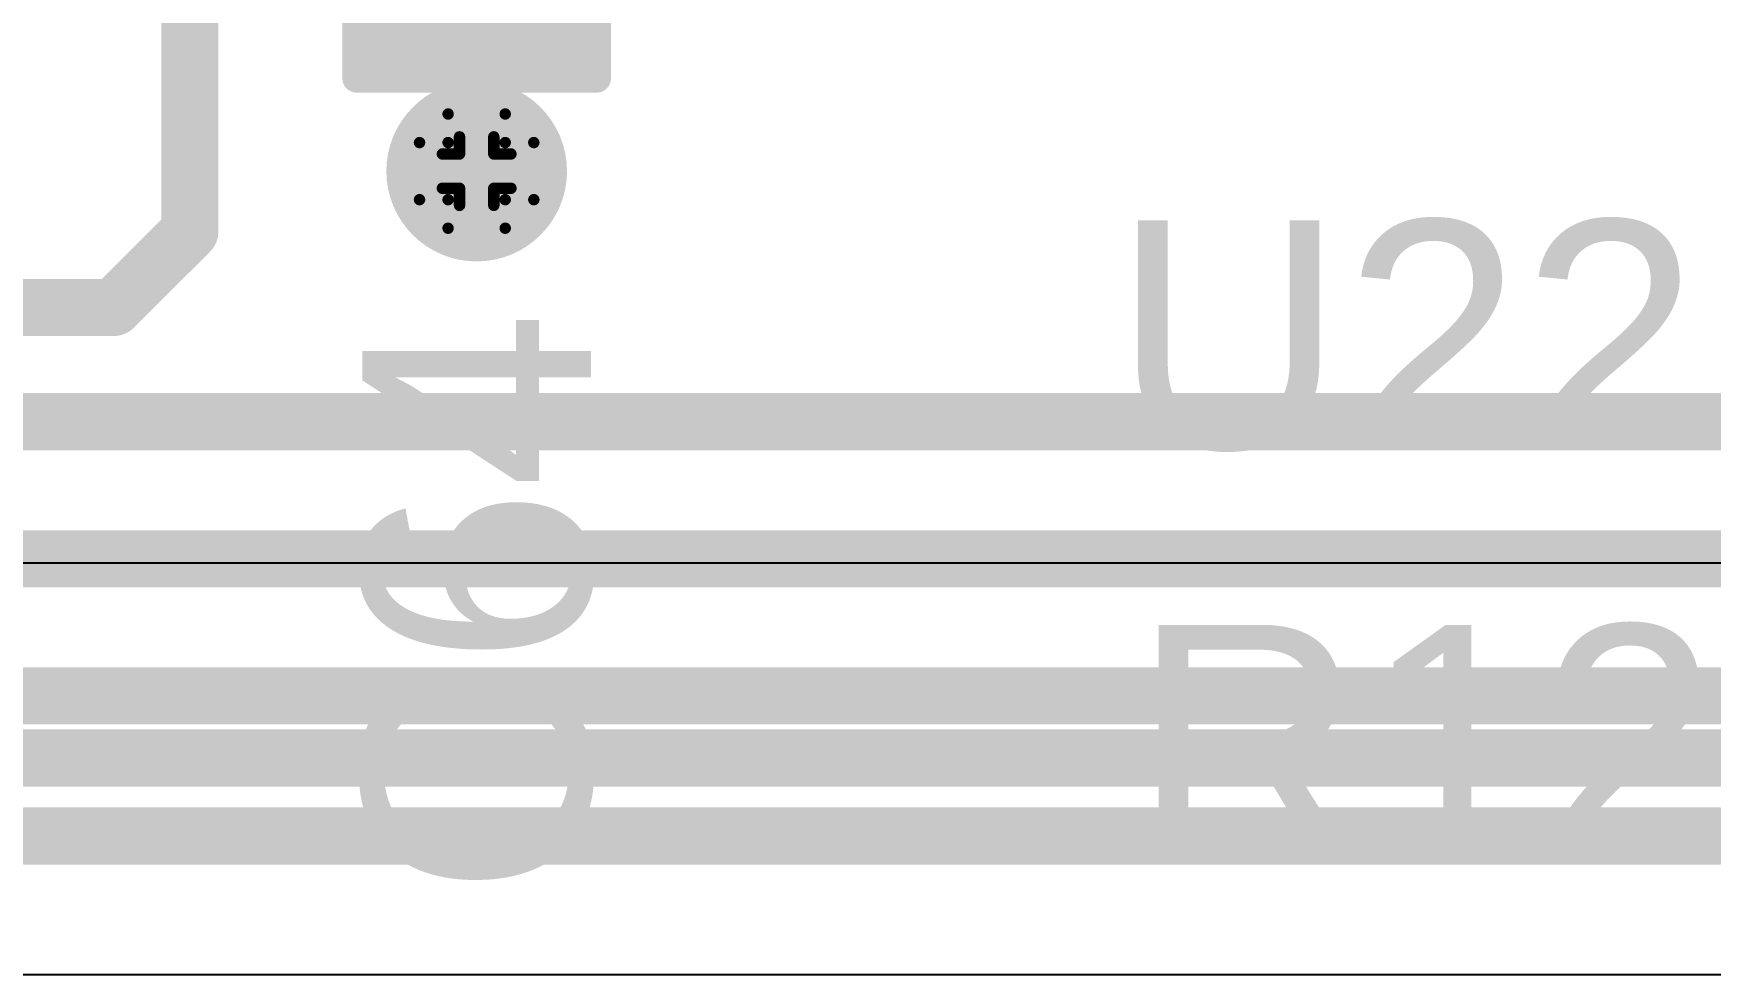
# Model space of a CAD drawing. Header units: inches. Extents: x -3 to 5259, y -3 to 5282.
# Drawn here: x 64.2 to 71.66, y 73.61 to 77.79 of the extents above; entities that cross this region are included whole.
import ezdxf

# ---------------------------------------------------------------- set-up
doc = ezdxf.new("R2010")
doc.units = ezdxf.units.IN
for name, color, linetype in [('Bottom Layer', 5, 'Continuous'), ('Bottom Solder', 6, 'Continuous'), ('Drill Drawing', 1, 'Continuous'), ('Layer 1', 16, 'Continuous'), ('Layer 2', 76, 'Continuous'), ('Top Layer', 1, 'Continuous'), ('Top Overlay', 2, 'Continuous'), ('Top Paste', 8, 'Continuous'), ('Top Solder', 216, 'Continuous'), ('Via Holes', 16, 'Continuous')]:
    doc.layers.add(name, color=color, linetype=linetype)
doc.styles.add('Arial', font='', dxfattribs={"height": 0.2})
doc.styles.get('Arial').set_extended_font_data('Arial')

# ---------------------------------------------------------------- blocks, each defined once
blk = doc.blocks.new('C___0603_220')
at = {"layer": 'Top Layer'}
for points in [[(-0.3809999999999999, 0.4445), (-0.3809999999999999, -0.4445), (-1.143, -0.4445), (-1.143, 0.4445)], [(1.143, 0.4445), (1.143, -0.4445), (0.3809999999999999, -0.4445), (0.3809999999999999, 0.4445)]]:
    blk.add_hatch(color=1, dxfattribs=at).paths.add_polyline_path(points)
at = {"layer": 'Top Paste'}
for points in [[(-0.3809999999999999, 0.4445), (-0.3809999999999999, -0.4445), (-1.143, -0.4445), (-1.143, 0.4445)], [(1.143, 0.4445), (1.143, -0.4445), (0.3809999999999999, -0.4445), (0.3809999999999999, 0.4445)]]:
    blk.add_hatch(color=8, dxfattribs=at).paths.add_polyline_path(points)
at = {"layer": 'Top Solder'}
for points in [[(-0.3210001199999999, 0.50449988), (-0.3210001199999999, -0.50449988), (-1.20299988, -0.50449988), (-1.20299988, 0.50449988)], [(1.20299988, 0.50449988), (1.20299988, -0.50449988), (0.3210001199999999, -0.50449988), (0.3210001199999999, 0.50449988)]]:
    blk.add_hatch(color=216, dxfattribs=at).paths.add_polyline_path(points)
at = {"layer": 'Top Overlay'}
for points in [[(-0.4571999999999999, 0.5334, 0.127, 0.127, 0), (-1.2446, 0.5334, 0.127, 0.127, 0)], [(-1.2446, -0.5334, 0.127, 0.127, 0), (-1.2446, 0.5334, 0.127, 0.127, 0)], [(1.2446, 0.5334, 0.127, 0.127, 0), (0.4571999999999999, 0.5334, 0.127, 0.127, 0)], [(1.2446, -0.5334, 0.127, 0.127, 0), (1.2446, 0.5334, 0.127, 0.127, 0)], [(-0.4571999999999999, -0.5334, 0.127, 0.127, 0), (-1.2446, -0.5334, 0.127, 0.127, 0)], [(1.2446, -0.5334, 0.127, 0.127, 0), (0.4571999999999999, -0.5334, 0.127, 0.127, 0)]]:
    blk.add_lwpolyline(points, format="xyseb", dxfattribs=at)
for points in [[(-1.27635, 0.5334, 0.0635, 0.0635, 1), (-1.21285, 0.5334, 0.0635, 0.0635, 1)], [(-1.27635, 0.5334, 0.0635, 0.0635, 1), (-1.21285, 0.5334, 0.0635, 0.0635, 1)], [(-0.4889499999999999, 0.5334, 0.0635, 0.0635, 1), (-0.42545, 0.5334, 0.0635, 0.0635, 1)], [(0.42545, 0.5334, 0.0635, 0.0635, 1), (0.4889499999999999, 0.5334, 0.0635, 0.0635, 1)], [(1.21285, 0.5334, 0.0635, 0.0635, 1), (1.27635, 0.5334, 0.0635, 0.0635, 1)], [(1.21285, 0.5334, 0.0635, 0.0635, 1), (1.27635, 0.5334, 0.0635, 0.0635, 1)], [(-1.27635, -0.5334, 0.0635, 0.0635, 1), (-1.21285, -0.5334, 0.0635, 0.0635, 1)], [(-1.27635, -0.5334, 0.0635, 0.0635, 1), (-1.21285, -0.5334, 0.0635, 0.0635, 1)], [(-0.4889499999999999, -0.5334, 0.0635, 0.0635, 1), (-0.42545, -0.5334, 0.0635, 0.0635, 1)], [(0.42545, -0.5334, 0.0635, 0.0635, 1), (0.4889499999999999, -0.5334, 0.0635, 0.0635, 1)], [(1.21285, -0.5334, 0.0635, 0.0635, 1), (1.27635, -0.5334, 0.0635, 0.0635, 1)], [(1.21285, -0.5334, 0.0635, 0.0635, 1), (1.27635, -0.5334, 0.0635, 0.0635, 1)]]:
    blk.add_lwpolyline(points, format="xyseb", close=True, dxfattribs=at)

msp = doc.modelspace()

# ---------------------------------------------------------------- hatches: boundary and pattern name
at = {"layer": 'Bottom Layer'}
h = msp.add_hatch(color=5, dxfattribs=at)
edge = h.paths.add_edge_path()
edge.add_arc((66.17372845999999, 77.18094038), 0.2999994, 0, 360)
at = {"layer": 'Bottom Solder'}
h = msp.add_hatch(color=6, dxfattribs=at)
edge = h.paths.add_edge_path()
edge.add_arc((66.17372845999999, 77.18094038), 0.4015993999999999, 0, 360)
at = {"layer": 'Layer 1'}
h = msp.add_hatch(color=16, dxfattribs=at)
edge = h.paths.add_edge_path()
edge.add_arc((66.17372845999999, 77.18094038), 0.2999994, 0, 360)
at = {"layer": 'Layer 2'}
h = msp.add_hatch(color=76, dxfattribs=at)
edge = h.paths.add_edge_path()
edge.add_arc((66.17372845999999, 77.18094038), 0.2999994, 0, 360)
at = {"layer": 'Top Layer'}
h = msp.add_hatch(color=1, dxfattribs=at)
edge = h.paths.add_edge_path()
edge.add_arc((66.17372845999999, 77.18094038), 0.2999994, 0, 360)
at = {"layer": 'Top Solder'}
h = msp.add_hatch(color=216, dxfattribs=at)
edge = h.paths.add_edge_path()
edge.add_arc((66.17372845999999, 77.18094038), 0.4015993999999999, 0, 360)
at = {"layer": 'Via Holes'}
h = msp.add_hatch(color=7, dxfattribs=at)
edge = h.paths.add_edge_path()
edge.add_arc((66.17372845999999, 77.18094038), 0.1499997, 0, 360)

# ---------------------------------------------------------------- linework, layer by layer
at = {"layer": 'Bottom Layer'}
for p, q in [((73.43140508, 75.43799745999999), (-1.6764, 75.438)), ((58.59942306, 73.60865897999999), (72.87782985999999, 73.60865897999999))]:
    msp.add_line(p, q, dxfattribs=at)
msp.add_lwpolyline([(1.74956216, 74.57120721999999, 0.254, 0.254, 0), (73.17630018, 74.57120721999999, 0.254, 0.254, 0)], format="xyseb", dxfattribs=at)
at = {"layer": 'Drill Drawing'}
for points in [[(66.04672846, 77.30794037999999, 0.0508, 0.0508, 0), (66.04672846, 77.43494038, 0.0508, 0.0508, 0)], [(66.04672846, 77.43494038, 0.0508, 0.0508, 0), (66.30072846, 77.43494038, 0.0508, 0.0508, 0)], [(66.30072846, 77.30794037999999, 0.0508, 0.0508, 0), (66.30072846, 77.43494038, 0.0508, 0.0508, 0)], [(65.91972846, 77.05394038, 0.0508, 0.0508, 0), (65.91972846, 77.30794037999999, 0.0508, 0.0508, 0)], [(65.91972846, 77.30794037999999, 0.0508, 0.0508, 0), (66.04672846, 77.30794037999999, 0.0508, 0.0508, 0)], [(66.09752846, 77.25714038, 0.0508, 0.0508, 0), (66.09752846, 77.33334038, 0.0508, 0.0508, 0)], [(66.09752846, 77.33334038, 0.0508, 0.0508, 0), (66.24992845999999, 77.33334038, 0.0508, 0.0508, 0)], [(66.24992845999999, 77.25714038, 0.0508, 0.0508, 0), (66.24992845999999, 77.33334038, 0.0508, 0.0508, 0)], [(66.30072846, 77.30794037999999, 0.0508, 0.0508, 0), (66.42772846, 77.30794037999999, 0.0508, 0.0508, 0)], [(66.42772846, 77.05394038, 0.0508, 0.0508, 0), (66.42772846, 77.30794037999999, 0.0508, 0.0508, 0)], [(66.02132845999999, 77.10474038, 0.0508, 0.0508, 0), (66.02132845999999, 77.25714038, 0.0508, 0.0508, 0)], [(66.02132845999999, 77.25714038, 0.0508, 0.0508, 0), (66.09752846, 77.25714038, 0.0508, 0.0508, 0)], [(66.24992845999999, 77.25714038, 0.0508, 0.0508, 0), (66.32612845999999, 77.25714038, 0.0508, 0.0508, 0)], [(66.32612845999999, 77.10474038, 0.0508, 0.0508, 0), (66.32612845999999, 77.25714038, 0.0508, 0.0508, 0)], [(65.91972846, 77.05394038, 0.0508, 0.0508, 0), (66.04672846, 77.05394038, 0.0508, 0.0508, 0)], [(66.02132845999999, 77.10474038, 0.0508, 0.0508, 0), (66.09752846, 77.10474038, 0.0508, 0.0508, 0)], [(66.04672846, 76.92694038, 0.0508, 0.0508, 0), (66.04672846, 77.05394038, 0.0508, 0.0508, 0)], [(66.09752846, 77.02854038, 0.0508, 0.0508, 0), (66.09752846, 77.10474038, 0.0508, 0.0508, 0)], [(66.24992845999999, 77.10474038, 0.0508, 0.0508, 0), (66.32612845999999, 77.10474038, 0.0508, 0.0508, 0)], [(66.24992845999999, 77.02854038, 0.0508, 0.0508, 0), (66.24992845999999, 77.10474038, 0.0508, 0.0508, 0)], [(66.30072846, 77.05394038, 0.0508, 0.0508, 0), (66.42772846, 77.05394038, 0.0508, 0.0508, 0)], [(66.30072846, 76.92694038, 0.0508, 0.0508, 0), (66.30072846, 77.05394038, 0.0508, 0.0508, 0)], [(66.09752846, 77.02854038, 0.0508, 0.0508, 0), (66.24992845999999, 77.02854038, 0.0508, 0.0508, 0)], [(66.04672846, 76.92694038, 0.0508, 0.0508, 0), (66.30072846, 76.92694038, 0.0508, 0.0508, 0)]]:
    msp.add_lwpolyline(points, format="xyseb", dxfattribs=at)
for points in [[(66.03402845999999, 77.43494038, 0.0254, 0.0254, 1), (66.05942846, 77.43494038, 0.0254, 0.0254, 1)], [(66.03402845999999, 77.43494038, 0.0254, 0.0254, 1), (66.05942846, 77.43494038, 0.0254, 0.0254, 1)], [(66.28802845999999, 77.43494038, 0.0254, 0.0254, 1), (66.31342846, 77.43494038, 0.0254, 0.0254, 1)], [(66.28802845999999, 77.43494038, 0.0254, 0.0254, 1), (66.31342846, 77.43494038, 0.0254, 0.0254, 1)], [(65.90702845999999, 77.30794037999999, 0.0254, 0.0254, 1), (65.93242846, 77.30794037999999, 0.0254, 0.0254, 1)], [(65.90702845999999, 77.30794037999999, 0.0254, 0.0254, 1), (65.93242846, 77.30794037999999, 0.0254, 0.0254, 1)], [(66.03402845999999, 77.30794037999999, 0.0254, 0.0254, 1), (66.05942846, 77.30794037999999, 0.0254, 0.0254, 1)], [(66.03402845999999, 77.30794037999999, 0.0254, 0.0254, 1), (66.05942846, 77.30794037999999, 0.0254, 0.0254, 1)], [(66.08482846, 77.33334038, 0.0254, 0.0254, 1), (66.11022845999999, 77.33334038, 0.0254, 0.0254, 1)], [(66.08482846, 77.33334038, 0.0254, 0.0254, 1), (66.11022845999999, 77.33334038, 0.0254, 0.0254, 1)], [(66.23722846, 77.33334038, 0.0254, 0.0254, 1), (66.26262846, 77.33334038, 0.0254, 0.0254, 1)], [(66.23722846, 77.33334038, 0.0254, 0.0254, 1), (66.26262846, 77.33334038, 0.0254, 0.0254, 1)], [(66.28802845999999, 77.30794037999999, 0.0254, 0.0254, 1), (66.31342846, 77.30794037999999, 0.0254, 0.0254, 1)], [(66.28802845999999, 77.30794037999999, 0.0254, 0.0254, 1), (66.31342846, 77.30794037999999, 0.0254, 0.0254, 1)], [(66.41502846, 77.30794037999999, 0.0254, 0.0254, 1), (66.44042845999999, 77.30794037999999, 0.0254, 0.0254, 1)], [(66.41502846, 77.30794037999999, 0.0254, 0.0254, 1), (66.44042845999999, 77.30794037999999, 0.0254, 0.0254, 1)], [(66.00862846, 77.25714038, 0.0254, 0.0254, 1), (66.03402845999999, 77.25714038, 0.0254, 0.0254, 1)], [(66.00862846, 77.25714038, 0.0254, 0.0254, 1), (66.03402845999999, 77.25714038, 0.0254, 0.0254, 1)], [(66.08482846, 77.25714038, 0.0254, 0.0254, 1), (66.11022845999999, 77.25714038, 0.0254, 0.0254, 1)], [(66.08482846, 77.25714038, 0.0254, 0.0254, 1), (66.11022845999999, 77.25714038, 0.0254, 0.0254, 1)], [(66.23722846, 77.25714038, 0.0254, 0.0254, 1), (66.26262846, 77.25714038, 0.0254, 0.0254, 1)], [(66.23722846, 77.25714038, 0.0254, 0.0254, 1), (66.26262846, 77.25714038, 0.0254, 0.0254, 1)], [(66.31342846, 77.25714038, 0.0254, 0.0254, 1), (66.33882845999999, 77.25714038, 0.0254, 0.0254, 1)], [(66.31342846, 77.25714038, 0.0254, 0.0254, 1), (66.33882845999999, 77.25714038, 0.0254, 0.0254, 1)], [(65.90702845999999, 77.05394038, 0.0254, 0.0254, 1), (65.93242846, 77.05394038, 0.0254, 0.0254, 1)], [(65.90702845999999, 77.05394038, 0.0254, 0.0254, 1), (65.93242846, 77.05394038, 0.0254, 0.0254, 1)], [(66.00862846, 77.10474038, 0.0254, 0.0254, 1), (66.03402845999999, 77.10474038, 0.0254, 0.0254, 1)], [(66.00862846, 77.10474038, 0.0254, 0.0254, 1), (66.03402845999999, 77.10474038, 0.0254, 0.0254, 1)], [(66.03402845999999, 77.05394038, 0.0254, 0.0254, 1), (66.05942846, 77.05394038, 0.0254, 0.0254, 1)], [(66.03402845999999, 77.05394038, 0.0254, 0.0254, 1), (66.05942846, 77.05394038, 0.0254, 0.0254, 1)], [(66.08482846, 77.10474038, 0.0254, 0.0254, 1), (66.11022845999999, 77.10474038, 0.0254, 0.0254, 1)], [(66.08482846, 77.10474038, 0.0254, 0.0254, 1), (66.11022845999999, 77.10474038, 0.0254, 0.0254, 1)], [(66.23722846, 77.10474038, 0.0254, 0.0254, 1), (66.26262846, 77.10474038, 0.0254, 0.0254, 1)], [(66.23722846, 77.10474038, 0.0254, 0.0254, 1), (66.26262846, 77.10474038, 0.0254, 0.0254, 1)], [(66.28802845999999, 77.05394038, 0.0254, 0.0254, 1), (66.31342846, 77.05394038, 0.0254, 0.0254, 1)], [(66.28802845999999, 77.05394038, 0.0254, 0.0254, 1), (66.31342846, 77.05394038, 0.0254, 0.0254, 1)], [(66.31342846, 77.10474038, 0.0254, 0.0254, 1), (66.33882845999999, 77.10474038, 0.0254, 0.0254, 1)], [(66.31342846, 77.10474038, 0.0254, 0.0254, 1), (66.33882845999999, 77.10474038, 0.0254, 0.0254, 1)], [(66.41502846, 77.05394038, 0.0254, 0.0254, 1), (66.44042845999999, 77.05394038, 0.0254, 0.0254, 1)], [(66.41502846, 77.05394038, 0.0254, 0.0254, 1), (66.44042845999999, 77.05394038, 0.0254, 0.0254, 1)], [(66.08482846, 77.02854038, 0.0254, 0.0254, 1), (66.11022845999999, 77.02854038, 0.0254, 0.0254, 1)], [(66.08482846, 77.02854038, 0.0254, 0.0254, 1), (66.11022845999999, 77.02854038, 0.0254, 0.0254, 1)], [(66.23722846, 77.02854038, 0.0254, 0.0254, 1), (66.26262846, 77.02854038, 0.0254, 0.0254, 1)], [(66.23722846, 77.02854038, 0.0254, 0.0254, 1), (66.26262846, 77.02854038, 0.0254, 0.0254, 1)], [(66.03402845999999, 76.92694038, 0.0254, 0.0254, 1), (66.05942846, 76.92694038, 0.0254, 0.0254, 1)], [(66.03402845999999, 76.92694038, 0.0254, 0.0254, 1), (66.05942846, 76.92694038, 0.0254, 0.0254, 1)], [(66.28802845999999, 76.92694038, 0.0254, 0.0254, 1), (66.31342846, 76.92694038, 0.0254, 0.0254, 1)], [(66.28802845999999, 76.92694038, 0.0254, 0.0254, 1), (66.31342846, 76.92694038, 0.0254, 0.0254, 1)]]:
    msp.add_lwpolyline(points, format="xyseb", close=True, dxfattribs=at)
at = {"layer": 'Layer 2'}
for points in [[(64.8989431, 76.91288656, 0.254, 0.254, 0), (64.8989431, 80.70034152, 0.254, 0.254, 0)], [(64.56079543999999, 76.57473889999999, 0.254, 0.254, 0), (64.8989431, 76.91288656, 0.254, 0.254, 0)], [(8.15549804, 76.57473889999999, 0.254, 0.254, 0), (64.56079543999999, 76.57473889999999, 0.254, 0.254, 0)], [(8.40576424, 76.06673889999999, 0.254, 0.254, 0), (100.48210536, 76.06673889999999, 0.254, 0.254, 0)], [(10.28475464, 75.45713889999999, 0.254, 0.254, 0), (88.3297827, 75.45713889999999, 0.254, 0.254, 0)], [(10.63681896, 74.84753889999999, 0.254, 0.254, 0), (111.36275416, 74.84753889999999, 0.254, 0.254, 0)], [(23.42844184, 74.22469025999999, 0.254, 0.254, 0), (94.011369, 74.22469025999999, 0.254, 0.254, 0)]]:
    msp.add_lwpolyline(points, format="xyseb", dxfattribs=at)
for points in [[(64.83544309999999, 76.91288656, 0.127, 0.127, 1), (64.9624431, 76.91288656, 0.127, 0.127, 1)], [(64.83544309999999, 76.91288656, 0.127, 0.127, 1), (64.9624431, 76.91288656, 0.127, 0.127, 1)], [(64.49729544, 76.57473889999999, 0.127, 0.127, 1), (64.62429544, 76.57473889999999, 0.127, 0.127, 1)], [(64.49729544, 76.57473889999999, 0.127, 0.127, 1), (64.62429544, 76.57473889999999, 0.127, 0.127, 1)]]:
    msp.add_lwpolyline(points, format="xyseb", close=True, dxfattribs=at)
at = {"layer": 'Top Layer'}
msp.add_lwpolyline([(66.17372845999999, 77.18094038, 0.3809999999999999, 0.3809999999999999, 0), (66.17372845999999, 78.07591699999999, 0.3809999999999999, 0.3809999999999999, 0)], format="xyseb", dxfattribs=at)
msp.add_lwpolyline([(66.07847846, 77.18094038, 0.1905, 0.1905, 1), (66.26897846, 77.18094038, 0.1905, 0.1905, 1)], format="xyseb", close=True, dxfattribs=at)

# ---------------------------------------------------------------- block references
at = {"rotation": 270}
msp.add_blockref('C___0603_220', (66.17372845999999, 78.83791699999999), dxfattribs=at)

# ---------------------------------------------------------------- texts
at = {"layer": 'Top Overlay', "style": 'Arial'}
for s, p in [('U22', (69.00377105999999, 75.94616509999999)), ('R122', (69.08840894, 74.14718977999999))]:
    msp.add_text(s, height=1.016, dxfattribs=at).set_placement(p)
msp.add_text('C64', height=1.016, rotation=90, dxfattribs=at).set_placement((66.6814008, 73.95677106))

doc.saveas('drawing.dxf')
